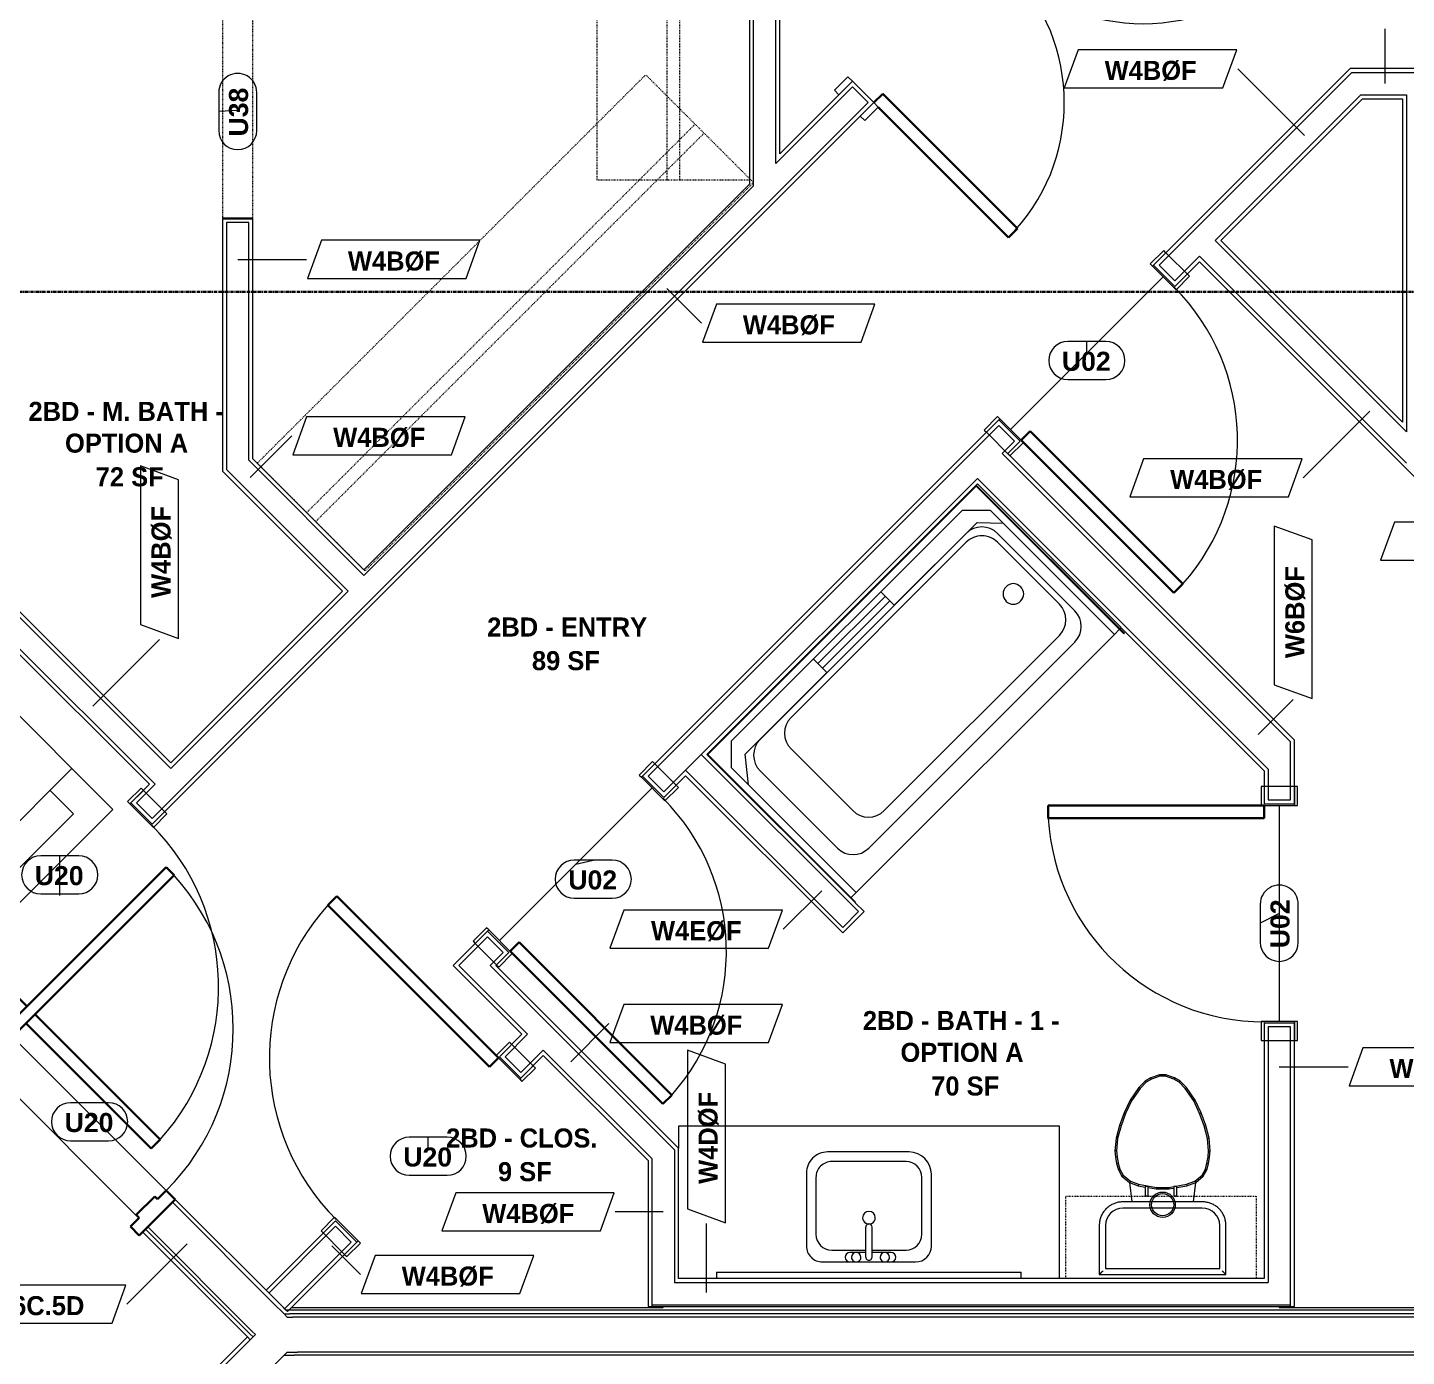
# Model space of a CAD drawing. Header units: inches. Extents: x -4058 to -1781, y 9814 to 12264.
# Drawn here: x -2478.7 to -2261.6, y 11679.6 to 11888.8 of the extents above; entities that cross this region are included whole.
import ezdxf

# ---------------------------------------------------------------- set-up
doc = ezdxf.new("R2010")
doc.units = ezdxf.units.IN
doc.header["$MEASUREMENT"] = 0
for name, pattern in [('Dash', [0.25, 0.125, -0.125]), ('Grid Line 1_2_', [0.875, 0.5, -0.125, 0.125, -0.125]), ('Overhead', [0.15625, 0.09375, -0.0625])]:
    doc.linetypes.add(name, pattern=pattern)
for name, color, linetype, lineweight in [('0-1', 7, 'Continuous', 5), ('0-3', 8, 'Continuous', 9), ('A-AREA-IDEN', 2, 'Continuous', 9), ('A-DETL-GENF-3', 92, 'Overhead', 9), ('A-DETL-MEDM', 33, 'Continuous', 30), ('A-DOOR-1', 7, 'Continuous', 9), ('A-DOOR-2', 10, 'Continuous', 30), ('A-DOOR-3', 31, 'Continuous', 9), ('A-DOOR-4', 31, 'Continuous', 30), ('A-DOOR-FRAM-2', 10, 'Continuous', 30), ('A-DOOR-IDEN', 31, 'Continuous', 9), ('A-FLOR-1', 7, 'Continuous', 9), ('A-FLOR-2', 192, 'Continuous', 9), ('A-WALL', 113, 'Continuous', 18), ('A-WALL-2', 250, 'Continuous', 18), ('A-WALL-3', 113, 'Continuous', 9), ('A-WALL-IDEN', 211, 'Continuous', 9), ('I-WALL-1', 7, 'Continuous', 9), ('I-WALL-2', 2, 'Continuous', 9), ('P-SANR-FIXT', 6, 'Continuous', 9), ('Q-CASE', 31, 'Continuous', 9), ('Q-CASE-1', 31, 'Dash', 9), ('Q-CASE-HDLN', 31, 'Dash', 9), ('S-GRID-1', 1, 'Grid Line 1_2_', 30)]:
    doc.layers.add(name, color=color, linetype=linetype, lineweight=lineweight)
doc.styles.add('Arial_B', font='arialbd.ttf', dxfattribs={"height": 3})
doc.styles.add('Century Gothic_B', font='GOTHICB.TTF', dxfattribs={"height": 3})

# ---------------------------------------------------------------- blocks, each defined once
blk = doc.blocks.new('CTR - 1st Phase - Shell_rvt-1-UNIT PLANS - 2ND FLOOR')
at = {"layer": 'A-FLOR-1'}
for p, q in [((-2486.66, 11726.81), (-2461.2, 11701.35)), ((-2461.2, 11701.35), (-2486.66, 11726.81))]:
    blk.add_line(p, q, dxfattribs=at)
blk = doc.blocks.new('HOLLOW METAL - UNIT DOOR-2191977-UNIT PLANS - 2ND FLOOR')
at = {"layer": 'A-DOOR-1'}
blk.add_arc((18, -3.875), 36, 180, 270, dxfattribs=at)
at = {"layer": 'A-DOOR-2'}
for p, q in [((16.25, -3.875), (18, -3.875)), ((16.25, -39.875), (16.25, -3.875)), ((18, -3.875), (18, -39.875)), ((18, -39.875), (16.25, -39.875))]:
    blk.add_line(p, q, dxfattribs=at)
at = {"layer": 'A-DOOR-FRAM-2'}
for p, q in [((-20, 4.125), (-18, 4.125)), ((-20, -3.875), (-20, 4.125)), ((-18, 4.125), (-18, 2.1875)), ((-18, 2.1875), (-17.375, 2.1875)), ((-17.375, 2.1875), (-17.375, -1.9375)), ((17.375, 2.1875), (18, 2.1875)), ((17.375, -1.9375), (17.375, 2.1875)), ((18, 4.125), (20, 4.125)), ((18, 2.1875), (18, 4.125)), ((20, 4.125), (20, -3.875)), ((-18, -1.9375), (-18, -3.875)), ((-17.375, -1.9375), (-18, -1.9375)), ((18, -1.9375), (17.375, -1.9375)), ((18, -3.875), (18, -1.9375)), ((-18, -3.875), (-20, -3.875)), ((20, -3.875), (18, -3.875))]:
    blk.add_line(p, q, dxfattribs=at)
blk = doc.blocks.new('CTR - 1st Phase - Common Walls_rvt-1-UNIT PLANS - 2ND FLOOR')
at = {"layer": 'A-WALL-2'}
for p, q in [((-2455.9, 11703.83), (-2439.39, 11687.32)), ((-2460.14, 11699.58), (-2443.64, 11683.08)), ((-2459.79, 11699.94), (-2443.28, 11683.43)), ((-2439.39, 11687.32), (-2438.95, 11686.88)), ((-2438.95, 11686.88), (-2438.31, 11686.24)), ((-2438.31, 11686.24), (-2437.43, 11686.24)), ((-2437.81, 11685.74), (-2438.31, 11686.24)), ((-2437.81, 11685.74), (-2436.93, 11685.74)), ((-2076.17, 11686.24), (-2437.43, 11686.24)), ((-2076.17, 11685.74), (-2436.93, 11685.74)), ((-2443.64, 11682.19), (-2459.78, 11666.05)), ((-2444.08, 11682.64), (-2443.64, 11682.19)), ((-2443.64, 11683.08), (-2443.19, 11682.64)), ((-2443.19, 11682.64), (-2443.64, 11682.19)), ((-2443.19, 11682.64), (-2443.64, 11682.19)), ((-2443.28, 11683.43), (-2442.84, 11682.99)), ((-2442.84, 11682.99), (-2443.19, 11682.64)), ((-2442.84, 11682.99), (-2443.19, 11682.64)), ((-2438.31, 11679.74), (-2437.81, 11680.24)), ((-2437.81, 11680.24), (-2438.31, 11679.74)), ((-2437.81, 11680.24), (-2436.22, 11680.24)), ((-2076.17, 11680.24), (-2436.22, 11680.24)), ((-2438.31, 11679.74), (-2455.89, 11662.17)), ((-2438.31, 11679.74), (-2437.61, 11679.74)), ((-2437.61, 11679.74), (-2436.72, 11679.74)), ((-2076.17, 11679.74), (-2436.72, 11679.74))]:
    blk.add_line(p, q, dxfattribs=at)
at = {"layer": 'I-WALL-1'}
for p, q in [((-2438.95, 11687.76), (-2455.46, 11704.27)), ((-2460.58, 11699.14), (-2444.08, 11682.64)), ((-2438.05, 11686.86), (-2438.95, 11687.76)), ((-2076.17, 11686.86), (-2438.05, 11686.86)), ((-2444.08, 11682.64), (-2460.22, 11666.5))]:
    blk.add_line(p, q, dxfattribs=at)
at = {"layer": '0-3', "rotation": 135.0000000000027}
blk.add_blockref('HOLLOW METAL - UNIT DOOR-2191977-UNIT PLANS - 2ND FLOOR', (-2472.34, 11715.67), dxfattribs=at)
blk = doc.blocks.new('CTR - 1st Phase - Structure_rvt-1-UNIT PLANS - 2ND FLOOR')
at = {"layer": 'S-GRID-1'}
blk.add_line((-1781.27, 11847.19), (-4041.78, 11847.19), dxfattribs=at)
blk = doc.blocks.new('Door-Opening - CLEAR OPENING - 34_ x 80_-3928388-UNIT PLANS - 2ND FLOOR')
at = {"layer": 'A-DETL-GENF-3'}
for p, q in [((16.68, 2.37), (-17.32, 2.37)), ((-17.32, -2.38), (16.68, -2.38))]:
    blk.add_line(p, q, dxfattribs=at)
at = {"layer": 'A-DETL-MEDM'}
for p, q in [((-17.32, 2.37), (-17.32, -2.38)), ((16.68, -2.38), (16.68, 2.37))]:
    blk.add_line(p, q, dxfattribs=at)
blk = doc.blocks.new('OD_CW_Closet - OD_CW_Closet-3809433-UNIT PLANS - 2ND FLOOR')
at = {"layer": 'Q-CASE-HDLN'}
for p, q in [((0.74, -24), (0.74, 0)), ((0.74, 0), (67.55, 0)), ((67.55, 0), (67.55, -24)), ((0.74, -11), (67.55, -11)), ((0.74, -13), (67.55, -13)), ((67.55, -24), (0.74, -24))]:
    blk.add_line(p, q, dxfattribs=at)
blk = doc.blocks.new('OD_CW_Closet - OD_CW_Closet-3810279-UNIT PLANS - 2ND FLOOR')
at = {"layer": 'Q-CASE-HDLN'}
for p, q in [((0.74, -24), (0.74, 0)), ((0.74, 0), (87.24, 0)), ((87.24, 0), (87.24, -24)), ((0.74, -11), (87.24, -11)), ((0.74, -13), (87.24, -13)), ((87.24, -24), (0.74, -24))]:
    blk.add_line(p, q, dxfattribs=at)
blk = doc.blocks.new('SWING - SINGLE - FLUSH - SWING - FLUSH - 3-0 x 6-8 - PASSAGE-V41-UNIT PLANS - 2ND FLOOR')
at = {"layer": 'A-DOOR-3'}
for p, q in [((-18, 2.87), (-21, 2.87)), ((-21, 2.87), (-21, -2.38)), ((-18, -2.38), (-18, 2.87)), ((21, 2.87), (18, 2.87)), ((18, 2.87), (18, -2.38)), ((21, -2.38), (21, 2.87)), ((-21, -2.38), (-18, -2.38)), ((-18, -2.38), (-21, -2.38)), ((-21, -2.38), (-21, -2.88)), ((-21, -2.88), (-18, -2.88)), ((-18, -2.88), (-18, -2.38)), ((18, -2.38), (21, -2.38)), ((21, -2.38), (18, -2.38)), ((18, -2.38), (18, -2.88)), ((18, -2.88), (21, -2.88)), ((21, -2.88), (21, -2.38))]:
    blk.add_line(p, q, dxfattribs=at)
blk.add_arc((18, 2.37), 36.07, 93.1789, 180, dxfattribs=at)
at = {"layer": 'A-DOOR-4'}
for p, q in [((16, 10.48), (16, 38.39)), ((18, 38.39), (16, 38.39)), ((18, 10.48), (18, 38.39)), ((16, 2.37), (16, 8.73)), ((18, 2.37), (18, 8.73)), ((18, 2.37), (16, 2.37))]:
    blk.add_line(p, q, dxfattribs=at)
blk = doc.blocks.new('Stacked Washer and Dryer - 26_x25_ - Private-3627842-UNIT PLANS - 2ND FLOOR')
at = {"layer": 'P-SANR-FIXT'}
for p, q in [((0, 13.625), (32.4375, 13.625)), ((0, 13.625), (0, -13.625)), ((23.34375, -13.625), (23.34375, 13.625)), ((32.4375, 13.625), (32.4375, -13.625)), ((28.53125, 8.75), (23.34375, 8.75)), ((28.53125, -8.75), (28.53125, 8.75)), ((23.34375, -8.75), (28.53125, -8.75)), ((32.4375, -13.625), (0, -13.625))]:
    blk.add_line(p, q, dxfattribs=at)
blk = doc.blocks.new('SWING - SINGLE - FLUSH - SWING - FLUSH - 2-10 x 6-8 - PRIVACY-4346067-UNIT PLANS - 2ND FLOOR')
at = {"layer": 'A-DOOR-3'}
for p, q in [((-17, 2.87), (-20, 2.87)), ((-20, 2.87), (-20, -2.38)), ((-17, -2.38), (-17, 2.87)), ((20, 2.87), (17, 2.87)), ((17, 2.87), (17, -2.38)), ((20, -2.38), (20, 2.87)), ((-20, -2.38), (-17, -2.38)), ((-17, -2.38), (-20, -2.38)), ((-20, -2.38), (-20, -2.88)), ((-20, -2.88), (-17, -2.88)), ((-17, -2.88), (-17, -2.38)), ((17, -2.38), (20, -2.38)), ((20, -2.38), (17, -2.38)), ((17, -2.38), (17, -2.88)), ((17, -2.88), (20, -2.88)), ((20, -2.88), (20, -2.38))]:
    blk.add_line(p, q, dxfattribs=at)
blk.add_arc((17, 2.37), 34.07, 93.3657, 180, dxfattribs=at)
at = {"layer": 'A-DOOR-4'}
for p, q in [((15, 2.37), (15, 36.38)), ((17, 36.38), (15, 36.38)), ((17, 2.37), (17, 36.38)), ((17, 2.37), (15, 2.37))]:
    blk.add_line(p, q, dxfattribs=at)
blk = doc.blocks.new('SWING - SINGLE - FLUSH - SWING - FLUSH - 2-10 x 6-8 - PRIVACY-4346066-UNIT PLANS - 2ND FLOOR')
at = {"layer": 'A-DOOR-3'}
for p, q in [((-17, 2.87), (-20, 2.87)), ((-20, 2.87), (-20, -2.38)), ((-17, -2.38), (-17, 2.87)), ((20, 2.87), (17, 2.87)), ((17, 2.87), (17, -2.38)), ((20, -2.38), (20, 2.87)), ((-20, -2.38), (-17, -2.38)), ((-17, -2.38), (-20, -2.38)), ((-20, -2.38), (-20, -2.88)), ((-20, -2.88), (-17, -2.88)), ((-17, -2.88), (-17, -2.38)), ((17, -2.38), (20, -2.38)), ((20, -2.38), (17, -2.38)), ((17, -2.38), (17, -2.88)), ((17, -2.88), (20, -2.88)), ((20, -2.88), (20, -2.38))]:
    blk.add_line(p, q, dxfattribs=at)
blk.add_arc((17, 2.37), 34.07, 93.3657, 180, dxfattribs=at)
at = {"layer": 'A-DOOR-4'}
for p, q in [((15, 2.37), (15, 36.38)), ((17, 36.38), (15, 36.38)), ((17, 2.37), (17, 36.38)), ((17, 2.37), (15, 2.37))]:
    blk.add_line(p, q, dxfattribs=at)
blk = doc.blocks.new('M_Sink Vanity-Square - 500 x 440mm-1352614-UNIT PLANS - 2ND FLOOR')
at = {"layer": 'P-SANR-FIXT'}
for p, q in [((7.96, 7.09), (-6.72, 7.09)), ((3.62, 7.09), (-2.88, 7.09)), ((-9.22, 4.59), (-9.22, -6.73)), ((0.12, 5.22), (-5.22, 5.22)), ((-2.88, 5.59), (0.12, 5.59)), ((0.12, 6.33), (0.12, 1.59)), ((1.12, 6.33), (1.12, 1.59)), ((1.12, 5.59), (3.62, 5.59)), ((6.46, 5.22), (1.12, 5.22)), ((10.46, -6.91), (10.46, 4.59)), ((-7.72, 2.72), (-7.72, -6.23)), ((8.96, -6.23), (8.96, 2.72)), ((-5.72, -10.23), (7.14, -10.23)), ((-5.22, -8.73), (6.46, -8.73))]:
    blk.add_line(p, q, dxfattribs=at)
for centre, radius, start, end in [((-6.72, 4.59), 2.5, 90, 180), ((-2.88, 6.34), 0.75, 90, 270), ((-1.88, 6.34), 0.75, 360, 180), ((0.62, 6.33), 0.5, 360, 180), ((2.62, 6.34), 0.75, 360, 180), ((3.62, 6.34), 0.75, 270, 90), ((7.96, 4.59), 2.5, 360, 90), ((-5.22, 2.72), 2.5, 90, 180), ((-1.88, 6.34), 0.75, 180, 0), ((2.62, 6.34), 0.75, 180, 360), ((6.46, 2.72), 2.5, 0, 90), ((0.62, 0.13), 1, 360, 180), ((0.62, 0.13), 1, 180, 0), ((0.62, 1.59), 0.5, 180, 0), ((-5.22, -6.23), 2.5, 180, 270), ((6.46, -6.23), 2.5, 270, 0), ((-5.72, -6.73), 3.5, 180, 270), ((7.14, -6.91), 3.32, 270, 0)]:
    blk.add_arc(centre, radius, start, end, dxfattribs=at)
blk = doc.blocks.new('Bath Vanity - Bath Vanity 60_-2708009-UNIT PLANS - 2ND FLOOR')
at = {"layer": 'Q-CASE'}
for p, q in [((-29.26, 0), (-29.26, -24)), ((30.74, -24), (30.74, -20.56)), ((-29.26, -24), (30.74, -24))]:
    blk.add_line(p, q, dxfattribs=at)
blk = doc.blocks.new('Toilet-Domestic-3D - Toilet-Domestic-3D-V21-UNIT PLANS - 2ND FLOOR')
at = {"layer": 'P-SANR-FIXT'}
for p, q in [((-2.74, 11), (-3.74, 10)), ((-1.87, 11.5), (-2.74, 11)), ((-2.59, 10.8), (-2.74, 11)), ((-1.77, 11.27), (-2.59, 10.8)), ((-0.5, 12), (-1.87, 11.5)), ((-1.77, 11.27), (-1.87, 11.5)), ((-0.46, 11.75), (-1.77, 11.27)), ((-0.46, 11.75), (-0.5, 12)), ((0.5, 12), (-0.5, 12)), ((0.46, 11.75), (-0.46, 11.75)), ((0.46, 11.75), (0.5, 12)), ((1.77, 11.27), (0.46, 11.75)), ((1.87, 11.5), (0.5, 12)), ((1.77, 11.27), (1.87, 11.5)), ((2.59, 10.8), (1.77, 11.27)), ((2.74, 11), (1.87, 11.5)), ((2.59, 10.8), (2.74, 11)), ((3.74, 10), (2.74, 11)), ((-3.74, 10), (-5.13, 8)), ((-3.55, 9.84), (-4.91, 7.88)), ((-3.55, 9.84), (-3.74, 10)), ((-2.59, 10.8), (-3.55, 9.84)), ((3.55, 9.84), (2.59, 10.8)), ((3.55, 9.84), (3.74, 10)), ((4.91, 7.88), (3.55, 9.84)), ((5.13, 8), (3.74, 10)), ((-5.13, 8), (-6.06, 6)), ((-4.91, 7.88), (-5.83, 5.9)), ((-4.91, 7.88), (-5.13, 8)), ((4.91, 7.88), (5.13, 8)), ((5.83, 5.9), (4.91, 7.88)), ((6.06, 6), (5.13, 8)), ((-6.06, 6), (-6.79, 4)), ((-5.83, 5.9), (-6.55, 3.92)), ((-5.83, 5.9), (-6.06, 6)), ((5.83, 5.9), (6.06, 6)), ((6.55, 3.92), (5.83, 5.9)), ((6.79, 4), (6.06, 6)), ((-6.79, 4), (-7.33, 1.99)), ((-6.55, 3.92), (-7.08, 1.95)), ((-6.55, 3.92), (-6.79, 4)), ((6.55, 3.92), (6.79, 4)), ((7.08, 1.95), (6.55, 3.92)), ((7.33, 1.99), (6.79, 4)), ((-7.33, 1.99), (-7.5, 0)), ((-7.08, 1.95), (-7.33, 1.99)), ((-7.08, 1.95), (-7.25, 0)), ((7.08, 1.95), (7.33, 1.99)), ((7.25, 0), (7.08, 1.95)), ((7.5, 0), (7.33, 1.99)), ((-7.25, 0), (-7.5, 0)), ((-7.5, 0), (-7.41, -1)), ((-7.16, -0.96), (-7.41, -1)), ((-7.41, -1), (-7.24, -2)), ((-7.25, 0), (-7.16, -0.96)), ((-6.99, -1.95), (-7.24, -2)), ((-7.24, -2), (-6.97, -3)), ((-7.16, -0.96), (-6.99, -1.95)), ((-6.99, -1.95), (-6.73, -2.9)), ((6.73, -2.9), (6.99, -1.95)), ((6.97, -3), (7.24, -2)), ((6.99, -1.95), (7.16, -0.96)), ((6.99, -1.95), (7.24, -2)), ((7.16, -0.96), (7.25, 0)), ((7.16, -0.96), (7.41, -1)), ((7.24, -2), (7.41, -1)), ((7.25, 0), (7.5, 0)), ((7.41, -1), (7.5, 0)), ((-6.73, -2.9), (-6.97, -3)), ((-6.97, -3), (-6.4, -4)), ((-6.73, -2.9), (-6.21, -3.84)), ((-6.4, -4), (-6.21, -3.84)), ((-6.4, -4), (-5.21, -5)), ((-6.21, -3.84), (-5.08, -4.78)), ((5.08, -4.78), (6.21, -3.84)), ((5.21, -5), (6.4, -4)), ((6.21, -3.84), (6.73, -2.9)), ((6.21, -3.84), (6.4, -4)), ((6.4, -4), (6.97, -3)), ((6.73, -2.9), (6.97, -3)), ((-5.08, -4.78), (-5.21, -5)), ((-5.21, -5), (-4.86, -8.02)), ((-5.21, -5), (-3.84, -5.5)), ((-5.08, -4.78), (-3.77, -5.26)), ((-3.77, -5.26), (-3.84, -5.5)), ((-3.84, -5.5), (-2.75, -5.69)), ((-3.77, -5.26), (-0.98, -5.75)), ((-2.26, -5.78), (-1, -6)), ((-0.98, -5.75), (-1, -6)), ((-1, -6), (1, -6)), ((-0.98, -5.75), (0.98, -5.75)), ((0.98, -5.75), (3.77, -5.26)), ((0.98, -5.75), (1, -6)), ((1, -6), (1.75, -5.87)), ((2.24, -5.78), (3.84, -5.5)), ((3.77, -5.26), (5.08, -4.78)), ((3.77, -5.26), (3.84, -5.5)), ((3.84, -5.5), (5.21, -5)), ((4.86, -8.02), (5.21, -5)), ((5.08, -4.78), (5.21, -5)), ((6.25, -8.02), (-6.25, -8.02)), ((6.25, -9), (-6.25, -9)), ((6.25, -9), (-6.25, -9)), ((-9.98, -11.75), (-9.98, -19.48)), ((-9, -11.75), (-9, -18.5)), ((-9, -11.75), (-9, -18.5)), ((9, -18.5), (9, -11.75)), ((9, -18.5), (9, -11.75)), ((9.98, -19.48), (9.98, -11.75)), ((-9.98, -19.48), (-9.86, -19.36)), ((-9.98, -19.48), (9.98, -19.48)), ((-9, -18.5), (9, -18.5)), ((-9, -18.5), (9, -18.5)), ((9.86, -19.36), (9.98, -19.48))]:
    blk.add_line(p, q, dxfattribs=at)
at = {"layer": 'P-SANR-FIXT', "flags": 128}
for points in [[(-6.25, -8.02), (-6.4, -8.03), (-6.55, -8.03), (-6.7, -8.05), (-6.84, -8.07), (-6.99, -8.1), (-7.14, -8.13), (-7.28, -8.17), (-7.42, -8.21), (-7.56, -8.26), (-7.7, -8.32), (-7.84, -8.38), (-7.97, -8.44), (-8.1, -8.52), (-8.23, -8.59), (-8.35, -8.67), (-8.48, -8.76), (-8.59, -8.85), (-8.71, -8.95), (-8.82, -9.05), (-8.92, -9.15), (-9.03, -9.26), (-9.12, -9.38), (-9.22, -9.49), (-9.3, -9.61), (-9.39, -9.74), (-9.46, -9.86), (-9.54, -9.99), (-9.6, -10.13), (-9.67, -10.26), (-9.72, -10.4), (-9.78, -10.54), (-9.82, -10.68), (-9.86, -10.83), (-9.89, -10.97), (-9.92, -11.12), (-9.95, -11.26), (-9.96, -11.41), (-9.97, -11.56), (-9.98, -11.71), (-9.98, -11.75)], [(9.98, -11.75), (9.97, -11.6), (9.97, -11.45), (9.95, -11.3), (9.93, -11.16), (9.9, -11.01), (9.87, -10.86), (9.83, -10.72), (9.79, -10.58), (9.74, -10.44), (9.68, -10.3), (9.62, -10.16), (9.56, -10.03), (9.48, -9.9), (9.41, -9.77), (9.33, -9.65), (9.24, -9.52), (9.15, -9.41), (9.05, -9.29), (8.95, -9.18), (8.85, -9.08), (8.74, -8.97), (8.62, -8.88), (8.51, -8.78), (8.39, -8.7), (8.26, -8.61), (8.14, -8.54), (8.01, -8.46), (7.87, -8.4), (7.74, -8.33), (7.6, -8.28), (7.46, -8.22), (7.32, -8.18), (7.17, -8.14), (7.03, -8.11), (6.88, -8.08), (6.74, -8.05), (6.59, -8.04), (6.44, -8.03), (6.29, -8.02), (6.25, -8.02)]]:
    blk.add_lwpolyline(points, dxfattribs=at)
at = {"layer": 'P-SANR-FIXT'}
for radius in [2, 1.75]:
    blk.add_circle((0, -8.48), radius, dxfattribs=at)
for centre, start, end in [((-6.25, -11.75), 90, 180), ((-6.25, -11.75), 90, 180), ((6.25, -11.75), 0, 90), ((6.25, -11.75), 360, 90)]:
    blk.add_arc(centre, 2.75, start, end, dxfattribs=at)
for points in [[(-9.98, -19.48), (-9.98, -19.48), (-9.98, -19.48), (-9.98, -19.48)], [(9.98, -19.48), (9.98, -19.48), (9.98, -19.48), (9.98, -19.48)]]:
    blk.add_open_spline(points, degree=3, dxfattribs=at)
for points, knots in [([(-9.86, -19.36), (-9.86, -19.36), (-9.85, -19.35), (-9.82, -19.32), (-9.8, -19.3), (-9.78, -19.28), (-9.75, -19.25), (-9.71, -19.21), (-9.66, -19.16), (-9.6, -19.1), (-9.55, -19.05), (-9.47, -18.97), (-9.41, -18.91), (-9.37, -18.87)], [0, 0, 0, 0, 0.166667, 0.25, 0.291667, 0.333333, 0.416667, 0.5, 0.583333, 0.666667, 0.75, 0.833333, 1, 1, 1, 1]), ([(9.37, -18.87), (9.41, -18.91), (9.47, -18.97), (9.55, -19.05), (9.6, -19.1), (9.66, -19.16), (9.71, -19.21), (9.75, -19.25), (9.78, -19.28), (9.8, -19.3), (9.82, -19.32), (9.85, -19.35), (9.86, -19.36), (9.86, -19.36)], [-1, -1, -1, -1, -0.833333, -0.75, -0.666667, -0.583333, -0.5, -0.416667, -0.333333, -0.291667, -0.25, -0.166667, 0, 0, 0, 0])]:
    blk.add_open_spline(points, degree=3, knots=knots, dxfattribs=at)
blk = doc.blocks.new('300 Series Wall Hung Cabinet_326 - 30_-2909953-UNIT PLANS - 2ND FLOOR')
at = {"layer": 'Q-CASE'}
for p, q in [((-2.01, 14.69), (-2.5, 14.69)), ((-2.5, 14.69), (-2.5, 13.19)), ((-2.01, 13.19), (-2.5, 13.19)), ((-2.01, 13.19), (-2.01, 14.69)), ((2.49, 14.69), (2, 14.69)), ((2, 14.69), (2, 13.19)), ((2.49, 13.19), (2, 13.19)), ((2.49, 13.19), (2.49, 14.69))]:
    blk.add_line(p, q, dxfattribs=at)
at = {"layer": 'Q-CASE-1'}
for p, q in [((-15, 0.19), (-15, 13.19)), ((-15, 13.19), (15, 13.19)), ((15, 13.19), (15, 0.19)), ((15, 0.19), (-15, 0.19))]:
    blk.add_line(p, q, dxfattribs=at)
blk = doc.blocks.new('BATHROOM MIRROR - BATHROOM MIRROR 48_-3123886-UNIT PLANS - 2ND FLOOR')
at = {"layer": 'Q-CASE'}
for p, q in [((-23.26, -23), (24.74, -23)), ((-23.26, -23), (-23.26, -24)), ((24.74, -24), (24.74, -23)), ((24.74, -24), (-23.26, -24))]:
    blk.add_line(p, q, dxfattribs=at)
blk = doc.blocks.new('CTS6032CP - CTS6032CP-3806613-UNIT PLANS - 2ND FLOOR')
at = {"layer": 'P-SANR-FIXT'}
for p, q in [((0, -33), (0, 0)), ((0, 0), (60, 0)), ((0.12, -33), (0.12, -0.13)), ((0.12, -0.13), (59.88, -0.13)), ((1.25, -4.25), (4.25, -1.25)), ((4.25, -1.25), (55.69, -1.25)), ((22.5, -4.25), (22.5, -1.25)), ((37.5, -1.25), (37.5, -4.25)), ((55.69, -1.25), (58.75, -4.31)), ((59.88, -0.13), (59.88, -33)), ((60, 0), (60, -33)), ((1.25, -32), (1.25, -4.25)), ((1.25, -8.02), (4.31, -4.25)), ((4.31, -4.25), (22.5, -4.25)), ((7.6, -4.27), (53.48, -4.27)), ((37.5, -2.25), (22.5, -2.25)), ((22.5, -3.25), (37.5, -3.25)), ((37.5, -4.25), (55.94, -4.25)), ((55.94, -4.25), (58.75, -7.23)), ((58.75, -4.31), (58.75, -32)), ((52.5, -5.25), (13.5, -5.25)), ((4.1, -24.96), (4.1, -7.77)), ((56.98, -7.77), (56.98, -24.96)), ((10, -8.75), (10, -22.5)), ((56, -22.5), (56, -8.75)), ((13.5, -26), (52.5, -26)), ((53.48, -28.46), (7.6, -28.46)), ((1.25, -32), (0.12, -32)), ((1.25, -32), (58.75, -32)), ((59.88, -32), (58.75, -32)), ((0, -33), (0.12, -33)), ((59.88, -33), (60, -33))]:
    blk.add_line(p, q, dxfattribs=at)
for centre, radius, start, end in [((7.6, -7.77), 3.5, 90, 180), ((53.48, -7.77), 3.5, 0, 90), ((13.5, -8.75), 3.5, 90, 180), ((52.5, -8.75), 3.5, 360, 90), ((52, -16.25), 1.62, 0, 180), ((52, -16.25), 1.63, 180, 360), ((13.5, -22.5), 3.5, 180, 270), ((52.5, -22.5), 3.5, 270, 0), ((7.6, -24.96), 3.5, 180, 270), ((53.48, -24.96), 3.5, 270, 0)]:
    blk.add_arc(centre, radius, start, end, dxfattribs=at)
blk = doc.blocks.new('SWING - SINGLE - FLUSH - SWING - FLUSH - 3-0 x 6-8 - PASSAGE-4346074-UNIT PLANS - 2ND FLOOR')
at = {"layer": 'A-DOOR-3'}
for p, q in [((-18, 2.87), (-21, 2.87)), ((-21, 2.87), (-21, -2.38)), ((-18, -2.38), (-18, 2.87)), ((21, 2.87), (18, 2.87)), ((18, 2.87), (18, -2.38)), ((21, -2.38), (21, 2.87)), ((-21, -2.38), (-18, -2.38)), ((-18, -2.38), (-21, -2.38)), ((-21, -2.38), (-21, -2.88)), ((-21, -2.88), (-18, -2.88)), ((-18, -2.88), (-18, -2.38)), ((18, -2.38), (21, -2.38)), ((21, -2.38), (18, -2.38)), ((18, -2.38), (18, -2.88)), ((18, -2.88), (21, -2.88)), ((21, -2.88), (21, -2.38))]:
    blk.add_line(p, q, dxfattribs=at)
blk.add_arc((18, 2.37), 36.07, 93.1789, 180, dxfattribs=at)
at = {"layer": 'A-DOOR-4'}
for p, q in [((16, 2.37), (16, 38.39)), ((18, 38.39), (16, 38.39)), ((18, 2.37), (18, 38.39)), ((18, 2.37), (16, 2.37))]:
    blk.add_line(p, q, dxfattribs=at)
blk = doc.blocks.new('SWING - DOUBLE - FLUSH - SWING - DOUBLE - 5-0 x 6-8 - DUMMY-3948979-UNIT PLANS - 2ND FLOOR')
at = {"layer": 'A-DOOR-3'}
for p, q in [((-33, 2.375), (-33, 3.375)), ((-33, 3.375), (-30, 3.375)), ((-30, 2.375), (-33, 2.375)), ((-30, 3.375), (-30, 2.375)), ((30, 2.375), (30, 3.375)), ((30, 3.375), (33, 3.375)), ((33, 2.375), (30, 2.375)), ((33, 3.375), (33, 2.375)), ((-33, -2.375), (-30, -2.375)), ((-33, -3.375), (-33, -2.375)), ((-30, -3.375), (-33, -3.375)), ((-30, -2.375), (-30, -3.375)), ((30, -2.375), (33, -2.375)), ((30, -3.375), (30, -2.375)), ((33, -3.375), (30, -3.375)), ((33, -2.375), (33, -3.375))]:
    blk.add_line(p, q, dxfattribs=at)
for centre, start, end in [((-30, -2.375), 270, 0), ((30, -2.375), 180, 270)]:
    blk.add_arc(centre, 30, start, end, dxfattribs=at)
at = {"layer": 'A-DOOR-4'}
for p, q in [((-28, -2.375), (-30, -2.375)), ((-30, -3.375), (-30, -32.375)), ((-28, -32.375), (-28, -2.375)), ((28, -2.375), (30, -2.375)), ((28, -32.375), (28, -2.375)), ((30, -3.375), (30, -32.375)), ((-30, -32.375), (-28, -32.375)), ((30, -32.375), (28, -32.375))]:
    blk.add_line(p, q, dxfattribs=at)
blk = doc.blocks.new('Wall Tag - Arch Wall-3956453-UNIT PLANS - 2ND FLOOR')
at = {"layer": 'A-WALL-IDEN'}
for p, q in [((-0.3561, 0.0937), (-0.4244, -0.0937)), ((0.4244, 0.0937), (-0.3561, 0.0937)), ((0.3561, -0.0937), (0.4244, 0.0937)), ((-0.4244, -0.0937), (0.3561, -0.0937))]:
    blk.add_line(p, q, dxfattribs=at)
blk = doc.blocks.new('Door Tag - Type Mark-2601225-UNIT PLANS - 2ND FLOOR')
at = {"layer": 'A-DOOR-IDEN'}
for p, q in [((0.09375, 0.09375), (-0.09375, 0.09375)), ((-0.09375, -0.09375), (0.09375, -0.09375))]:
    blk.add_line(p, q, dxfattribs=at)
for centre, start, end in [((-0.09375, 0), 90, 270), ((0.09375, 0), 270, 90)]:
    blk.add_arc(centre, 0.09375, start, end, dxfattribs=at)

msp = doc.modelspace()

# ---------------------------------------------------------------- linework, layer by layer
at = {"layer": 'A-DOOR-IDEN'}
for p, q in [((-2445.62, 11875.74), (-2448.62, 11875.6)), ((-2311.9, 11837.54), (-2311.9, 11839.39)), ((-2473.65, 11752.16), (-2473.65, 11758.39)), ((-2392.39, 11757.05), (-2389.63, 11757.71)), ((-2281.6, 11749.31), (-2284.6, 11747.77)), ((-2415.62, 11712.16), (-2415.62, 11714.08))]:
    msp.add_line(p, q, dxfattribs=at)
at = {"layer": 'A-FLOR-2'}
for p, q in [((-2299.88, 11849.57), (-2323.92, 11825.52)), ((-2306.51, 11794.32), (-2306.69, 11794.14)), ((-2380.37, 11769.07), (-2404.42, 11745.03)), ((-2281.6, 11766.31), (-2281.6, 11732.31)), ((-2481.09, 11729.9), (-2456.87, 11705.68)), ((-2437.18, 11687.24), (-2378.6, 11687.24)), ((-2378.6, 11687.24), (-2378.6, 11687.43)), ((-2281.6, 11687.43), (-2281.6, 11687.24)), ((-2281.6, 11687.24), (-2076.8, 11687.24))]:
    msp.add_line(p, q, dxfattribs=at)
at = {"layer": 'A-WALL'}
for p, q in [((-2364.37, 11863.92), (-2364.37, 11933.24)), ((-2360.87, 11867.42), (-2360.87, 11933.24)), ((-2296.64, 11855.28), (-2270.18, 11881.74)), ((-2270.18, 11881.74), (-2258.07, 11881.74)), ((-2348.82, 11879.47), (-2360.87, 11867.42)), ((-2346.34, 11877), (-2348.82, 11879.47)), ((-2291.69, 11855.28), (-2268.73, 11878.24)), ((-2268.73, 11878.24), (-2261.57, 11878.24)), ((-2261.57, 11878.24), (-2261.57, 11825.16)), ((-2364.37, 11858.97), (-2346.34, 11877)), ((-2364.37, 11863.92), (-2425.75, 11802.54)), ((-2459.07, 11764.27), (-2365, 11858.34)), ((-2447.37, 11858.11), (-2447.37, 11819.22)), ((-2443.87, 11858.11), (-2447.37, 11858.11)), ((-2443.87, 11820.67), (-2443.87, 11858.11)), ((-2364.37, 11858.97), (-2365, 11858.34)), ((-2296.64, 11855.28), (-2300.5, 11851.42)), ((-2291.69, 11855.28), (-2261.57, 11825.16)), ((-2298.02, 11848.95), (-2294.17, 11852.81)), ((-2294.17, 11852.81), (-2261.57, 11820.21)), ((-2300.5, 11851.42), (-2298.02, 11848.95)), ((-2325.78, 11826.14), (-2380.99, 11770.93)), ((-2323.3, 11823.67), (-2325.78, 11826.14)), ((-2325.25, 11821.72), (-2323.3, 11823.67)), ((-2279.85, 11776.32), (-2325.25, 11821.72)), ((-2447.37, 11819.22), (-2428.22, 11800.07)), ((-2443.87, 11820.67), (-2425.75, 11802.54)), ((-2378.52, 11768.45), (-2329.14, 11817.83)), ((-2283.35, 11772.04), (-2329.14, 11817.83)), ((-2428.22, 11800.07), (-2456.15, 11772.14)), ((-2480.51, 11796.49), (-2456.15, 11772.14)), ((-2481.96, 11792.99), (-2458.63, 11769.66)), ((-2279.85, 11767.19), (-2279.85, 11776.32)), ((-2372.62, 11774.35), (-2347.88, 11749.6)), ((-2375.1, 11771.87), (-2350.35, 11747.12)), ((-2283.35, 11772.04), (-2283.35, 11767.19)), ((-2458.63, 11769.66), (-2461.54, 11766.75)), ((-2380.99, 11770.93), (-2378.52, 11768.45)), ((-2283.35, 11767.19), (-2279.85, 11767.19)), ((-2461.54, 11766.75), (-2459.07, 11764.27)), ((-2350.35, 11747.12), (-2347.88, 11749.6)), ((-2410.81, 11741.11), (-2406.27, 11745.65)), ((-2403.8, 11743.18), (-2406.27, 11745.65)), ((-2405.86, 11741.11), (-2403.8, 11743.18)), ((-2399.97, 11730.28), (-2410.81, 11741.11)), ((-2376.85, 11712.1), (-2405.86, 11741.11)), ((-2399.97, 11730.28), (-2403.51, 11726.74)), ((-2283.35, 11731.44), (-2283.35, 11691.18)), ((-2279.85, 11731.44), (-2283.35, 11731.44)), ((-2279.85, 11687.43), (-2279.85, 11731.44)), ((-2401.03, 11724.26), (-2397.5, 11727.8)), ((-2380.35, 11710.65), (-2397.5, 11727.8)), ((-2403.51, 11726.74), (-2401.03, 11724.26)), ((-2380.35, 11687.43), (-2380.35, 11710.65)), ((-2376.85, 11712.1), (-2376.85, 11691.18)), ((-2430.2, 11700.05), (-2440.72, 11689.53)), ((-2427.73, 11697.57), (-2430.2, 11700.05)), ((-2438.24, 11687.06), (-2427.73, 11697.57)), ((-2376.85, 11691.18), (-2283.35, 11691.18)), ((-2380.35, 11687.68), (-2279.85, 11687.68))]:
    msp.add_line(p, q, dxfattribs=at)
at = {"layer": 'A-WALL-3'}
for p, q in [((-2365, 11932.61), (-2365, 11864.17)), ((-2360.25, 11868.92), (-2360.25, 11932.61)), ((-2270.44, 11882.36), (-2297.53, 11855.28)), ((-2257.45, 11882.36), (-2270.44, 11882.36)), ((-2348.82, 11880.36), (-2360.25, 11868.92)), ((-2345.46, 11877), (-2348.82, 11880.36)), ((-2290.81, 11855.28), (-2268.47, 11877.61)), ((-2268.47, 11877.61), (-2262.2, 11877.61)), ((-2262.2, 11877.61), (-2262.2, 11826.67)), ((-2365, 11857.46), (-2345.46, 11877)), ((-2365, 11864.17), (-2425.75, 11803.43)), ((-2448, 11858.74), (-2448, 11818.96)), ((-2443.25, 11820.93), (-2443.25, 11858.74)), ((-2459.07, 11763.39), (-2365, 11857.46)), ((-2297.53, 11855.28), (-2301.38, 11851.42)), ((-2262.2, 11826.67), (-2290.81, 11855.28)), ((-2298.02, 11848.06), (-2294.17, 11851.92)), ((-2294.17, 11851.92), (-2257.86, 11815.61)), ((-2301.38, 11851.42), (-2298.02, 11848.06)), ((-2325.78, 11827.03), (-2381.88, 11770.93)), ((-2322.42, 11823.67), (-2325.78, 11827.03)), ((-2324.36, 11821.72), (-2322.42, 11823.67)), ((-2279.22, 11776.58), (-2324.36, 11821.72)), ((-2448, 11818.96), (-2429.11, 11800.07)), ((-2425.75, 11803.43), (-2443.25, 11820.93)), ((-2329.31, 11816.77), (-2329.14, 11816.95)), ((-2329.14, 11816.95), (-2283.97, 11771.78)), ((-2429.11, 11800.07), (-2456.15, 11773.02)), ((-2456.15, 11773.02), (-2480.25, 11797.11)), ((-2482.22, 11792.36), (-2459.51, 11769.66)), ((-2279.22, 11766.56), (-2279.22, 11776.58)), ((-2283.97, 11771.78), (-2283.97, 11766.56)), ((-2459.51, 11769.66), (-2462.43, 11766.75)), ((-2381.88, 11770.93), (-2378.52, 11767.57)), ((-2378.52, 11767.57), (-2375.1, 11770.99)), ((-2462.43, 11766.75), (-2459.07, 11763.39)), ((-2283.97, 11766.56), (-2279.22, 11766.56)), ((-2406.27, 11746.53), (-2411.69, 11741.11)), ((-2402.91, 11743.18), (-2406.27, 11746.53)), ((-2404.97, 11741.11), (-2402.91, 11743.18)), ((-2411.69, 11741.11), (-2400.86, 11730.28)), ((-2376.22, 11712.36), (-2404.97, 11741.11)), ((-2400.86, 11730.28), (-2404.39, 11726.74)), ((-2279.22, 11732.06), (-2283.97, 11732.06)), ((-2283.97, 11732.06), (-2283.97, 11691.8)), ((-2279.22, 11687.43), (-2279.22, 11732.06)), ((-2404.39, 11726.74), (-2401.03, 11723.38)), ((-2401.03, 11723.38), (-2397.5, 11726.92)), ((-2397.5, 11726.92), (-2380.97, 11710.39)), ((-2380.97, 11710.39), (-2380.97, 11687.43)), ((-2376.22, 11691.8), (-2376.22, 11712.36)), ((-2430.2, 11700.93), (-2441.16, 11689.97)), ((-2426.84, 11697.57), (-2430.2, 11700.93)), ((-2437.8, 11686.61), (-2426.84, 11697.57)), ((-2370.22, 11691.8), (-2376.22, 11691.8)), ((-2283.97, 11691.8), (-2322.22, 11691.8)), ((-2441.16, 11689.97), (-2437.8, 11686.61)), ((-2380.97, 11687.43), (-2279.22, 11687.43))]:
    msp.add_line(p, q, dxfattribs=at)
at = {"layer": 'A-WALL-IDEN'}
for p, q in [((-2264.92, 11879.99), (-2264.92, 11888.61)), ((-2277.63, 11871.82), (-2288.14, 11882.33)), ((-2445.62, 11852.32), (-2434.78, 11852.32)), ((-2378.07, 11847.75), (-2372.58, 11842.27)), ((-2267.32, 11828.43), (-2277.83, 11817.92)), ((-2443.66, 11817.98), (-2437.1, 11824.54)), ((-2468.46, 11781.97), (-2457.95, 11792.48)), ((-2284.9, 11777.49), (-2279.39, 11783)), ((-2353.65, 11752.9), (-2359.7, 11746.85)), ((-2393.18, 11725.96), (-2387.16, 11731.98)), ((-2281.6, 11725.14), (-2270.75, 11725.14)), ((-2378.6, 11702.32), (-2386.16, 11702.32)), ((-2371.81, 11689.61), (-2371.81, 11700.46)), ((-2453.59, 11697.27), (-2463.07, 11687.8)), ((-2430.81, 11696.96), (-2426.31, 11692.46))]:
    msp.add_line(p, q, dxfattribs=at)
at = {"layer": 'I-WALL-2'}
for p, q in [((-2375.1, 11770.99), (-2350.35, 11746.24)), ((-2350.35, 11746.24), (-2346.99, 11749.6)), ((-2346.99, 11749.6), (-2348.41, 11751.01))]:
    msp.add_line(p, q, dxfattribs=at)

# ---------------------------------------------------------------- block references
at = {"layer": '0-1'}
for name in ['CTR - 1st Phase - Structure_rvt-1-UNIT PLANS - 2ND FLOOR', 'CTR - 1st Phase - Shell_rvt-1-UNIT PLANS - 2ND FLOOR', 'CTR - 1st Phase - Common Walls_rvt-1-UNIT PLANS - 2ND FLOOR']:
    msp.add_blockref(name, (0, 0), dxfattribs=at)
at = {"layer": 'A-DOOR-3'}
for name, p, rotation in [('SWING - DOUBLE - FLUSH - SWING - DOUBLE - 5-0 x 6-8 - DUMMY-3948979-UNIT PLANS - 2ND FLOOR', (-2325.92, 11899.89), 45.00000000009266), ('Door-Opening - CLEAR OPENING - 34_ x 80_-3928388-UNIT PLANS - 2ND FLOOR', (-2445.62, 11875.42), 270.0000000000279), ('SWING - SINGLE - FLUSH - SWING - FLUSH - 2-10 x 6-8 - PRIVACY-4346066-UNIT PLANS - 2ND FLOOR', (-2311.9, 11837.54), 225.0000000000713), ('SWING - SINGLE - FLUSH - SWING - FLUSH - 2-10 x 6-8 - PRIVACY-4346066-UNIT PLANS - 2ND FLOOR', (-2392.39, 11757.05), 225.0000000000713), ('SWING - SINGLE - FLUSH - SWING - FLUSH - 3-0 x 6-8 - PASSAGE-V41-UNIT PLANS - 2ND FLOOR', (-2473.65, 11752.16), 225.0000000000285), ('SWING - SINGLE - FLUSH - SWING - FLUSH - 2-10 x 6-8 - PRIVACY-4346067-UNIT PLANS - 2ND FLOOR', (-2281.6, 11749.31), 90.00000000004944), ('SWING - SINGLE - FLUSH - SWING - FLUSH - 3-0 x 6-8 - PASSAGE-4346074-UNIT PLANS - 2ND FLOOR', (-2415.62, 11712.16), 45.00000000006764)]:
    msp.add_blockref(name, p, dxfattribs=dict(at, rotation=rotation))
at = {"layer": 'A-DOOR-IDEN', "xscale": 31.99999999999999, "yscale": 31.99999999999999, "zscale": 31.99999999999999, "rotation": 89.99999999999955}
for p in [(-2445.62, 11875.6), (-2281.6, 11747.77)]:
    msp.add_blockref('Door Tag - Type Mark-2601225-UNIT PLANS - 2ND FLOOR', p, dxfattribs=at)
at = {"layer": 'A-DOOR-IDEN', "xscale": 31.99999999999999, "yscale": 31.99999999999999, "zscale": 31.99999999999999}
for p in [(-2311.9, 11836.39), (-2473.65, 11755.39), (-2389.63, 11754.71), (-2468.95, 11716.51), (-2415.62, 11711.08)]:
    msp.add_blockref('Door Tag - Type Mark-2601225-UNIT PLANS - 2ND FLOOR', p, dxfattribs=at)
at = {"layer": 'A-WALL-IDEN', "xscale": 31.99999999999999, "yscale": 31.99999999999999, "zscale": 31.99999999999999}
for p in [(-2301.87, 11882.33), (-2421.05, 11852.32), (-2358.85, 11842.27), (-2423.37, 11824.54), (-2291.56, 11817.92), (-2252.07, 11807.93), (-2373.43, 11746.85), (-2373.43, 11731.98), (-2257.02, 11725.14), (-2399.9, 11702.32), (-2412.58, 11692.46), (-2476.8, 11687.8)]:
    msp.add_blockref('Wall Tag - Arch Wall-3956453-UNIT PLANS - 2ND FLOOR', p, dxfattribs=at)
at = {"layer": 'A-WALL-IDEN', "xscale": 31.99999999999999, "yscale": 31.99999999999999, "zscale": 31.99999999999999, "rotation": 89.99999999999955}
for p in [(-2457.95, 11806.21), (-2279.39, 11796.73), (-2371.81, 11714.19)]:
    msp.add_blockref('Wall Tag - Arch Wall-3956453-UNIT PLANS - 2ND FLOOR', p, dxfattribs=at)
at = {"layer": 'P-SANR-FIXT'}
for name, p, rotation in [('CTS6032CP - CTS6032CP-3806613-UNIT PLANS - 2ND FLOOR', (-2371.74, 11774.35), 45.00000000022006), ('Stacked Washer and Dryer - 26_x25_ - Private-3627842-UNIT PLANS - 2ND FLOOR', (-2497.87, 11779), 314.9999999999662), ('M_Sink Vanity-Square - 500 x 440mm-1352614-UNIT PLANS - 2ND FLOOR', (-2345.6, 11701.52), 180)]:
    msp.add_blockref(name, p, dxfattribs=dict(at, rotation=rotation))
msp.add_blockref('Toilet-Domestic-3D - Toilet-Domestic-3D-V21-UNIT PLANS - 2ND FLOOR', (-2299.97, 11711.92), dxfattribs=at)
at = {"layer": 'Q-CASE'}
for name, p, rotation in [('OD_CW_Closet - OD_CW_Closet-3809433-UNIT PLANS - 2ND FLOOR', (-2389, 11864.07), 90.0000000000329), ('OD_CW_Closet - OD_CW_Closet-3810279-UNIT PLANS - 2ND FLOOR', (-2443.06, 11819.7), 45.00000000001427), ('Bath Vanity - Bath Vanity 60_-2708009-UNIT PLANS - 2ND FLOOR', (-2345.48, 11691.8), 180)]:
    msp.add_blockref(name, p, dxfattribs=dict(at, rotation=rotation))
for name, p in [('300 Series Wall Hung Cabinet_326 - 30_-2909953-UNIT PLANS - 2ND FLOOR', (-2300.22, 11691.61)), ('BATHROOM MIRROR - BATHROOM MIRROR 48_-3123886-UNIT PLANS - 2ND FLOOR', (-2346.96, 11715.8))]:
    msp.add_blockref(name, p, dxfattribs=at)

# ---------------------------------------------------------------- texts
at = {"layer": 'A-AREA-IDEN', "char_height": 3, "attachment_point": 1, "style": 'Century Gothic_B'}
for s, insert, width in [('2BD - M. BATH -', (-2478.57, 11829.88), 38.077), ('OPTION A', (-2472.82, 11824.88), 24.24), ('72 SF', (-2467.98, 11819.58), 12.423), ('2BD - ENTRY', (-2406.33, 11795.92), 29.492), ('89 SF', (-2399.29, 11790.62), 12.423), ('2BD - BATH - 1 -', (-2347.17, 11733.94), 38.481), ('OPTION A', (-2341.25, 11728.94), 24.24), ('70 SF', (-2336.41, 11723.64), 12.423), ('2BD - CLOS.', (-2412.81, 11715.45), 29.29), ('9 SF', (-2404.64, 11710.15), 9.494)]:
    msp.add_mtext(s, dxfattribs=dict(at, insert=insert, width=width))
at = {"layer": 'A-DOOR-IDEN', "char_height": 3, "width": 9.393, "attachment_point": 1, "rotation": 90, "style": 'Arial_B'}
for s, insert in [('U38', (-2447, 11871.67)), ('U02', (-2282.98, 11743.84))]:
    msp.add_mtext(s, dxfattribs=dict(at, insert=insert))
at = {"layer": 'A-DOOR-IDEN', "char_height": 3, "width": 9.393, "attachment_point": 1, "style": 'Arial_B'}
for s, insert in [('U02', (-2315.83, 11837.77)), ('U20', (-2477.58, 11756.77)), ('U02', (-2393.56, 11756.09)), ('U20', (-2472.88, 11717.89)), ('U20', (-2419.55, 11712.46))]:
    msp.add_mtext(s, dxfattribs=dict(at, insert=insert))
at = {"layer": 'A-WALL-IDEN', "char_height": 3, "attachment_point": 1, "style": 'Century Gothic_B'}
for s, insert, width in [('W4BØF', (-2309.09, 11883.58), 17.372), ('W4BØF', (-2428.26, 11853.56), 17.372), ('W4BØF', (-2366.07, 11843.51), 17.372), ('W4BØF', (-2430.58, 11825.79), 17.372), ('W4BØF', (-2298.78, 11819.17), 17.372), ('W4EØF', (-2380.53, 11748.1), 17.069), ('W4BØF', (-2380.65, 11733.22), 17.372), ('W4BØF', (-2264.24, 11726.39), 17.372), ('W4BØF', (-2407.11, 11703.57), 17.372), ('W4BØF', (-2419.79, 11693.71), 17.372), ('W6C.5D', (-2484.93, 11689.05), 19.594)]:
    msp.add_mtext(s, dxfattribs=dict(at, insert=insert, width=width))
at = {"layer": 'A-WALL-IDEN', "char_height": 3, "attachment_point": 1, "rotation": 90, "style": 'Century Gothic_B'}
for s, insert, width in [('W4BØF', (-2459.2, 11799), 17.372), ('W6BØF', (-2280.64, 11789.52), 17.372), ('W4DØF', (-2373.05, 11706.72), 17.978)]:
    msp.add_mtext(s, dxfattribs=dict(at, insert=insert, width=width))

doc.saveas('drawing.dxf')
